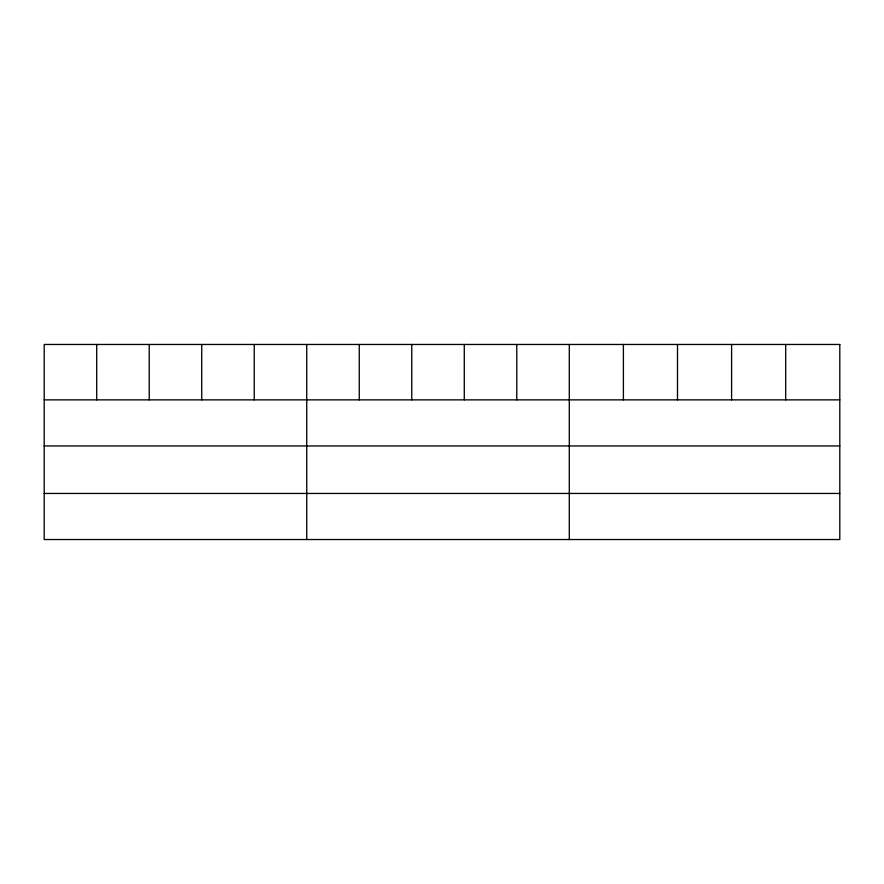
<?xml version="1.0" encoding="UTF-8"?>
<svg xmlns="http://www.w3.org/2000/svg" width="884" height="884" viewBox="0 0 884 884"><rect width="100%" height="100%" fill="white"/><g stroke="black" fill="none" stroke-linecap="round" stroke-linejoin="round"><path stroke-width="1.33" d="M44.2 399.866L839.8 399.866M44.2 445.956L839.8 445.956M44.2 493.449L839.8 493.449M785.699 344.462L785.699 399.866M731.598 344.462L731.598 399.866M677.498 344.462L677.498 399.866M623.397 344.462L623.397 399.866M569.296 344.462L569.296 539.538M516.786 344.462L516.786 399.866M464.277 344.462L464.277 399.866M411.767 344.462L411.767 399.866M359.258 344.462L359.258 399.866M306.748 344.462L306.748 539.538M254.238 344.462L254.238 399.866M201.729 344.462L201.729 399.866M149.219 344.462L149.219 399.866M96.71 344.462L96.71 399.866M839.8 344.462L44.2 344.462L44.2 539.538L839.8 539.538L839.8 344.462"/></g></svg>
